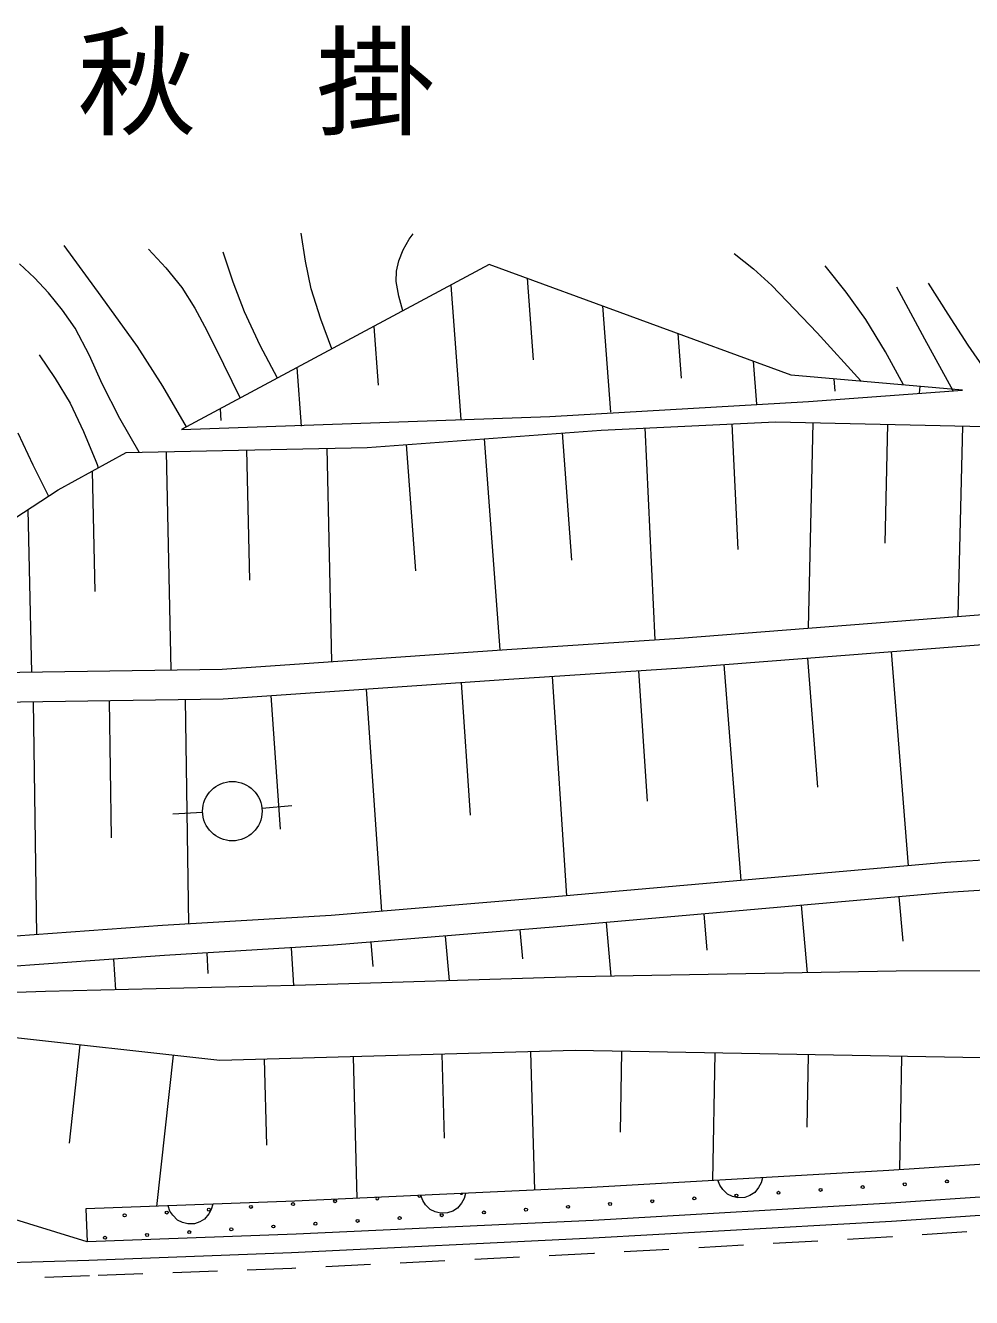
# Model space of a CAD drawing. Units: millimetres, scale not verified. Extents: x 40000 to 680000, y 20000 to 380000.
# Drawn here: x 296061 to 327776, y 276579 to 319231 of the extents above; entities that cross this region are included whole.
import ezdxf

# ---------------------------------------------------------------- set-up
doc = ezdxf.new("R2010")
doc.units = ezdxf.units.MM
doc.header["$LTSCALE"] = 1000
doc.linetypes.add('USER1', pattern=[2.5, 1.5, -1])
doc.layers.add('S-BGD', color=1, linetype='Continuous', lineweight=13)
doc.layers.add('S-BMK', color=3, linetype='Continuous', lineweight=13)
doc.styles.add('ＭＳ 明朝', font='')
doc.styles.get('ＭＳ 明朝').set_extended_font_data('MS Mincho')

msp = doc.modelspace()

# ---------------------------------------------------------------- linework, layer by layer
at = {"layer": 'S-BGD'}
for p, q in [((305450, 311327), (305309, 312267)), ((308989, 312158), (309058, 312248)), ((298595, 310154), (297360, 311849)), ((308719, 311708), (308924, 312065)), ((308924, 312065), (308989, 312158)), ((300184, 311727), (300762, 311106)), ((303028, 310621), (302690, 311634)), ((308575, 311337), (308719, 311708)), ((319818, 311579), (320467, 311071)), ((296368, 310771), (295861, 311238)), ((300762, 311106), (301298, 310441)), ((311611, 311219), (301294, 305681)), ((305643, 310400), (305450, 311327)), ((308492, 310649), (308503, 310994)), ((308503, 310994), (308575, 311337)), ((321725, 307509), (311611, 311219)), ((320467, 311071), (321082, 310512)), ((323577, 310283), (322870, 311174)), ((296829, 310264), (296368, 310771)), ((303406, 309625), (303028, 310621)), ((308574, 310150), (308492, 310649)), ((310322, 310527), (310656, 306015)), ((312876, 310756), (313079, 308014)), ((321082, 310512), (322598, 308928)), ((326993, 309546), (326330, 310591)), ((297307, 309685), (296829, 310264)), ((299813, 308463), (298595, 310154)), ((301298, 310441), (301740, 309746)), ((305959, 309380), (305643, 310400)), ((308714, 309664), (308574, 310150)), ((324235, 309371), (323577, 310283)), ((326210, 308714), (325269, 310460)), ((297726, 309083), (297307, 309685)), ((301740, 309746), (302137, 309007)), ((315404, 309828), (315668, 306265)), ((303929, 308504), (303406, 309625)), ((306330, 308384), (305959, 309380)), ((324892, 308291), (324235, 309371)), ((327662, 308516), (326993, 309546)), ((298205, 308165), (297726, 309083)), ((302137, 309007), (302705, 307873)), ((307742, 309142), (307888, 307175)), ((317932, 308901), (318043, 307399)), ((322598, 308928), (324064, 307311)), ((300661, 307133), (299813, 308463)), ((304509, 307407), (303929, 308504)), ((327164, 306981), (326210, 308714)), ((328734, 306954), (327662, 308516)), ((296521, 308186), (297062, 307393)), ((298632, 307214), (298205, 308165)), ((320460, 307973), (320567, 306531)), ((325499, 307178), (324892, 308291)), ((302705, 307873), (303258, 306735)), ((305163, 307758), (305309, 305790)), ((297062, 307393), (297555, 306563)), ((299227, 306052), (298632, 307214)), ((301458, 305769), (300661, 307133)), ((327476, 307004), (321725, 307509)), ((323163, 307383), (323193, 306966)), ((326038, 307130), (326018, 306896)), ((322306, 306620), (327476, 307004)), ((297555, 306563), (298010, 305611)), ((302584, 306373), (302613, 305980)), ((313643, 306122), (322306, 306620)), ((299875, 304919), (299227, 306052)), ((301294, 305681), (313643, 306122)), ((315363, 305666), (321205, 305944)), ((319744, 305874), (319945, 301660)), ((321205, 305944), (328721, 305771)), ((322458, 305915), (322299, 299024)), ((324963, 305857), (324871, 301875)), ((295802, 305570), (296313, 304502)), ((298010, 305611), (298416, 304621)), ((307512, 305084), (315363, 305666)), ((314054, 305569), (314370, 301307)), ((316823, 305735), (317161, 298633)), ((327468, 305800), (327321, 299417)), ((299435, 304909), (307512, 305084)), ((303473, 304997), (303568, 300630)), ((306166, 305055), (306321, 297904)), ((308820, 305181), (309135, 300940)), ((311437, 305375), (311962, 298294)), ((297160, 303658), (299435, 304909)), ((298416, 304621), (298460, 304509)), ((300781, 304938), (300939, 297625)), ((296313, 304502), (296839, 303450)), ((298297, 304284), (298385, 300252)), ((298460, 304509), (298504, 304397)), ((293096, 301026), (297160, 303658)), ((296144, 303000), (296262, 297533)), ((317998, 298688), (329214, 299566)), ((312196, 298310), (317998, 298688)), ((318069, 297690), (329294, 298569)), ((302651, 297651), (312196, 298310)), ((325085, 298239), (325647, 291051)), ((319472, 297800), (320039, 290557)), ((322279, 298020), (322617, 293690)), ((295064, 297537), (302651, 297651)), ((302693, 296652), (312261, 297312)), ((312261, 297312), (318069, 297690)), ((313713, 297406), (314193, 290043)), ((316617, 297596), (316902, 293217)), ((307477, 296982), (307991, 289526)), ((310666, 297202), (310973, 292755)), ((295040, 296536), (302693, 296652)), ((296315, 296555), (296433, 288745)), ((298866, 296594), (298936, 291996)), ((301417, 296633), (301531, 289103)), ((304288, 296762), (304597, 292283)), ((303991, 292983), (304986, 293080)), ((301997, 292838), (300998, 292790)), ((340706, 292006), (326902, 291161)), ((326902, 291161), (313806, 290009)), ((340783, 291009), (326976, 290164)), ((326976, 290164), (313889, 289012)), ((313806, 290009), (306312, 289387)), ((322069, 289732), (322267, 287471)), ((325340, 290020), (325472, 288523)), ((306312, 289387), (300650, 289051)), ((318797, 289444), (318904, 288225)), ((300650, 289051), (293795, 288554)), ((313889, 289012), (306383, 288389)), ((312638, 288908), (312719, 287931)), ((315525, 289156), (315683, 287354)), ((306383, 288389), (300722, 288053)), ((307634, 288493), (307702, 287674)), ((310136, 288701), (310260, 287204)), ((300722, 288053), (293867, 287556)), ((299008, 287929), (299083, 286898)), ((302137, 288137), (302179, 287440)), ((304968, 288305), (305043, 287046)), ((325254, 287525), (314539, 287333)), ((336655, 287570), (325254, 287525)), ((305080, 287047), (296730, 286840)), ((314539, 287333), (305080, 287047)), ((296730, 286840), (289471, 286567)), ((302577, 284530), (290073, 285913)), ((297888, 285049), (297525, 281761)), ((301014, 284703), (300454, 279635)), ((314484, 284858), (302577, 284530)), ((304066, 284571), (304145, 281692)), ((307042, 284653), (307173, 279902)), ((310019, 284735), (310097, 281918)), ((312996, 284817), (313124, 280177)), ((330111, 284581), (314484, 284858)), ((316047, 284830), (315999, 282124)), ((319172, 284775), (319097, 280500)), ((322298, 284720), (322255, 282297)), ((325423, 284664), (325356, 280865)), ((334943, 281506), (325006, 280842)), ((325006, 280842), (315037, 280266)), ((315037, 280266), (305095, 279806)), ((319339, 280342), (319272, 280511)), ((319437, 280201), (319339, 280342)), ((320639, 280270), (320506, 280097)), ((320720, 280421), (320639, 280270)), ((320770, 280597), (320720, 280421)), ((335016, 280409), (325069, 279744)), ((305095, 279806), (298089, 279549)), ((309381, 279831), (309317, 280001)), ((309477, 279689), (309381, 279831)), ((310763, 279895), (310680, 279745)), ((310815, 280070), (310763, 279895)), ((319592, 280045), (319437, 280201)), ((319762, 279964), (319592, 280045)), ((319941, 279922), (319762, 279964)), ((320173, 279935), (319941, 279922)), ((320346, 279998), (320173, 279935)), ((320506, 280097), (320346, 279998)), ((335068, 279801), (325089, 279131)), ((298129, 278449), (294217, 279649)), ((298089, 279549), (298129, 278449)), ((300905, 279479), (300843, 279650)), ((301000, 279336), (300905, 279479)), ((302203, 279381), (302067, 279210)), ((302288, 279530), (302203, 279381)), ((302342, 279705), (302288, 279530)), ((309631, 279531), (309477, 279689)), ((309800, 279449), (309631, 279531)), ((309979, 279405), (309800, 279449)), ((310211, 279416), (309979, 279405)), ((310385, 279476), (310211, 279416)), ((310545, 279574), (310385, 279476)), ((310680, 279745), (310545, 279574)), ((325069, 279744), (315094, 279167)), ((301153, 279177), (301000, 279336)), ((301321, 279093), (301153, 279177)), ((301499, 279047), (301321, 279093)), ((301731, 279056), (301499, 279047)), ((301905, 279114), (301731, 279056)), ((302067, 279210), (301905, 279114)), ((315094, 279167), (305135, 278706)), ((325089, 279131), (315091, 278574)), ((305135, 278706), (298129, 278449)), ((315091, 278574), (304975, 278078)), ((298191, 277824), (293174, 277666)), ((304975, 278078), (298191, 277824))]:
    msp.add_line(p, q, dxfattribs=at)
at = {"layer": 'S-BGD', "linetype": 'USER1'}
for p, q in [((335105, 279283), (325120, 278612)), ((325120, 278612), (315116, 278054)), ((315116, 278054), (304995, 277558)), ((298208, 277304), (293188, 277146)), ((304995, 277558), (298208, 277304))]:
    msp.add_line(p, q, dxfattribs=at)
at = {"layer": 'S-BGD'}
for centre, radius in [((302996, 292886), 995), ((322716, 280187), 49.8), ((324127, 280282), 49.8), ((325538, 280376), 49.8), ((326949, 280471), 49.8), ((306442, 279808), 49.8), ((317072, 279810), 49.8), ((318483, 279904), 49.8), ((319894, 279999), 49.8), ((321305, 280093), 49.8), ((299386, 279336), 49.8), ((300797, 279430), 49.8), ((302208, 279525), 49.8), ((303620, 279619), 49.8), ((305031, 279713), 49.8), ((310016, 279338), 49.8), ((311428, 279433), 49.8), ((312839, 279527), 49.8), ((314250, 279621), 49.8), ((315661, 279716), 49.8), ((304372, 278961), 49.8), ((305783, 279055), 49.8), ((307194, 279149), 49.8), ((308605, 279244), 49.8), ((298728, 278583), 49.8), ((300139, 278678), 49.8), ((301550, 278772), 49.8), ((302961, 278866), 49.8)]:
    msp.add_circle(centre, radius, dxfattribs=at)
for centre, start, end in [((307853, 279902), 144.2801, 41.024), ((309264, 279997), 180.4468, 4.8574), ((310675, 280091), 215.5951, 329.7091)]:
    msp.add_arc(centre, 49.8, start, end, dxfattribs=at)
at = {"layer": 'S-BMK'}
msp.add_arc((263603, 1272677), 1000000, 270.48122, 276.12485, dxfattribs=at)

# ---------------------------------------------------------------- texts
at = {"layer": 'S-BGD', "insert": (297796, 315546), "char_height": 2933, "attachment_point": 7, "style": 'ＭＳ 明朝'}
msp.add_mtext('\\T2;秋掛', dxfattribs=at)

doc.saveas('drawing.dxf')
